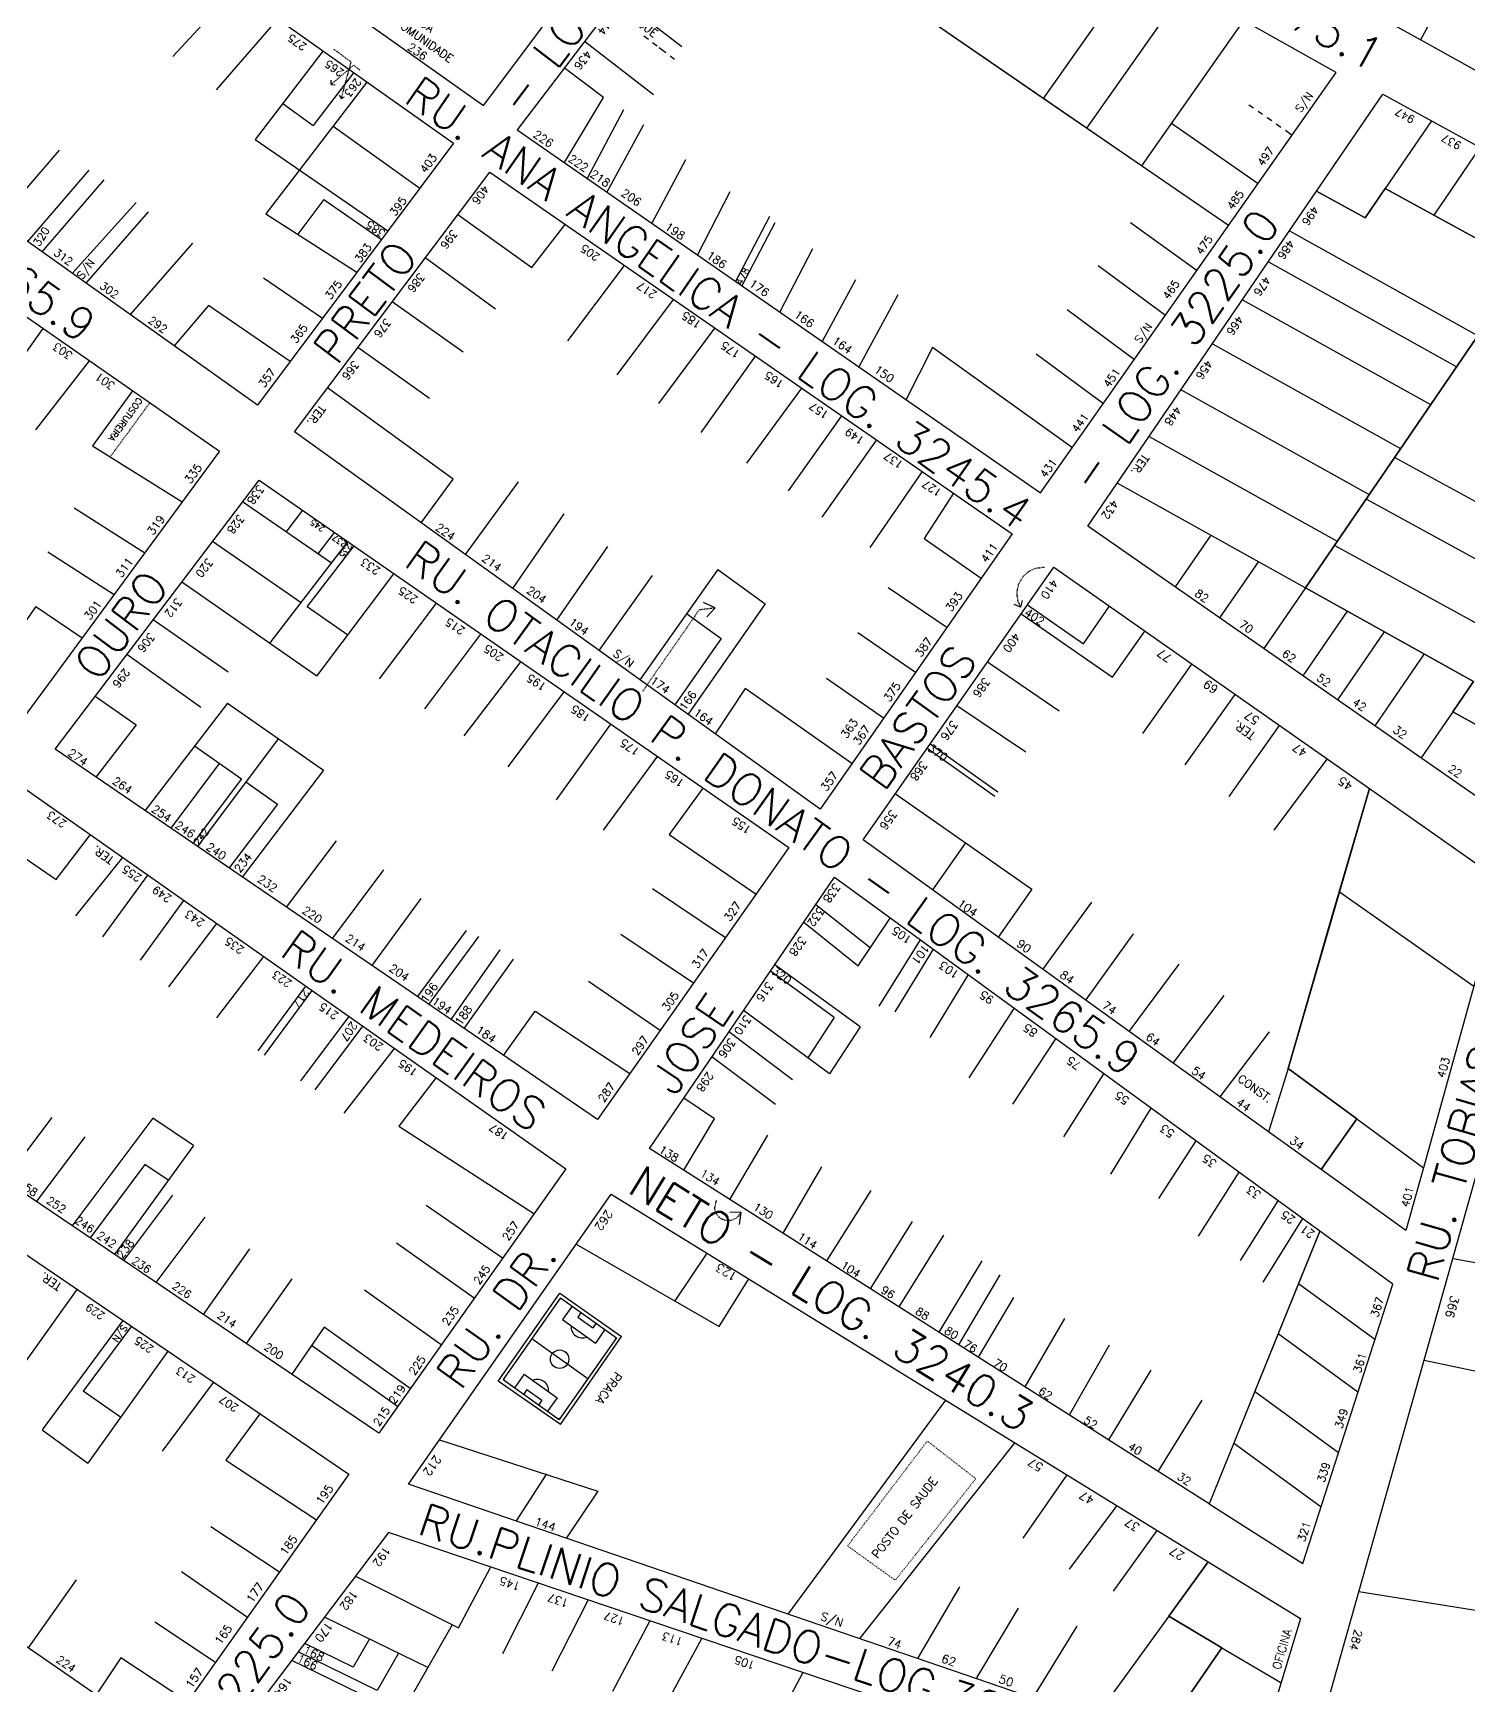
# Model space of a CAD drawing. Extents: x 714896 to 749292, y 8417558 to 8447149.
# Drawn here: x 739407.8 to 739673.9, y 8427266.6 to 8427572.9 of the extents above; entities that cross this region are included whole.
import ezdxf

# ---------------------------------------------------------------- set-up
doc = ezdxf.new("R2010")
doc.units = 0
doc.header["$MEASUREMENT"] = 0
doc.linetypes.add('ACAD_ISO03W100', pattern=[30, 12, -18])
for name, color, linetype in [('LOTE', 7, 'CONTINUOUS'), ('NUM-PORTA', 7, 'CONTINUOUS'), ('QUADRA', 6, 'CONTINUOUS'), ('TEXTO', 7, 'CONTINUOUS'), ('TEXTODERUA', 3, 'CONTINUOUS')]:
    doc.layers.add(name, color=color, linetype=linetype)
doc.styles.add('ROMANS', font='ROMANS.SHX', dxfattribs={"height": 1.5})

msp = doc.modelspace()

# ---------------------------------------------------------------- hatches: boundary and pattern name
at = {"layer": 'LOTE'}
for points in [[(739509.63, 8427333.14, 1), (739509.61, 8427333.08, 1)], [(739501.42, 8427321.41, 1), (739501.4, 8427321.34, 1)]]:
    msp.add_hatch(color=7, dxfattribs=at).paths.add_polyline_path(points)

# ---------------------------------------------------------------- linework, layer by layer
at = {"layer": 'LOTE', "color": 7}
for p, q in [((739433.72, 8427568.61, 534.44), (739445.32, 8427581.1, 534.51)), ((739670.88, 8427582.54, 523.7), (739664.96, 8427571.65, 523.76)), ((739528.07, 8427570.37, 529.4), (739516.21, 8427579.53, 528.34)), ((739441.84, 8427562.41, 534.44), (739453.23, 8427575.51, 534.51)), ((739522.82, 8427561.46, 529.59), (739510.01, 8427571.39, 528.34)), ((739521.05, 8427572.45, 529.1), (739521.86, 8427571.82, 529.16)), ((739461.57, 8427569.6, 534.51), (739449.02, 8427553.22, 534.38)), ((739522.66, 8427571.2, 529.21), (739523.47, 8427570.57, 529.26)), ((739523.89, 8427570.24, 529.29), (739525.08, 8427569.32, 529.36)), ((739525.88, 8427568.7, 529.4), (739526.69, 8427568.07, 529.44)), ((739467.25, 8427565.58, 534.51), (739459.77, 8427555.83, 534.47)), ((739513.55, 8427561.01, 529.42), (739506.25, 8427566.46, 528.34)), ((739469.7, 8427563.85, 534.51), (739451, 8427539.46, 534.4)), ((739454.12, 8427559.86, 534.48), (739459.77, 8427555.83, 534.47)), ((739506.31, 8427548.92, 530.94), (739513.55, 8427561.01, 529.42)), ((739633.15, 8427559.66, 529.52), (739634, 8427559.07, 529.44)), ((739517.27, 8427558.68, 529.65), (739510.54, 8427545.98, 530.94)), ((739618.78, 8427556.23, 529.75), (739634.84, 8427545.04, 528.28)), ((739634.84, 8427558.48, 529.36), (739635.68, 8427557.89, 529.27)), ((739636.53, 8427557.3, 529.16), (739637.37, 8427556.71, 529.05)), ((739638.21, 8427556.11, 528.92), (739639.06, 8427555.52, 528.77)), ((739449.02, 8427553.22, 534.38), (739473.6, 8427536.3, 534.38)), ((739463.43, 8427555.67, 534.45), (739479.51, 8427544.19, 534.38)), ((739520.97, 8427555.91, 529.81), (739514.16, 8427543.47, 530.94)), ((739639.9, 8427554.92, 528.59), (739641.16, 8427554.02, 528.28)), ((739412.67, 8427551.23, 534.37), (739401.39, 8427538.16, 534.28)), ((739418.2, 8427547.52, 534.37), (739406.81, 8427534.3, 534.28)), ((739528.74, 8427549.45, 530.05), (739522.48, 8427537.7, 530.94)), ((739420.96, 8427545.75, 534.37), (739409.47, 8427532.4, 534.28)), ((739426.95, 8427541.55, 534.37), (739415.11, 8427528.39, 534.28)), ((739461.7, 8427542.07, 534.38), (739472.41, 8427534.7, 534.38)), ((739536.99, 8427543.53, 530.16), (739530.94, 8427531.83, 530.94)), ((739429.19, 8427539.82, 534.37), (739417.65, 8427526.58, 534.28)), ((739451, 8427539.46, 534.4), (739467.85, 8427528.61, 534.38)), ((739486.56, 8427539.3, 531.88), (739500.29, 8427529.5, 532.45)), ((739544.29, 8427538.92, 530.2), (739538.04, 8427526.91, 530.94)), ((739545.29, 8427537.79, 530.23), (739539.18, 8427526.11, 530.94)), ((739611.21, 8427537.85, 529.27), (739623.53, 8427528.95, 528.28)), ((739500.29, 8427529.5, 532.45), (739506.46, 8427537.48, 533.07)), ((739437.38, 8427533.99, 534.37), (739425.84, 8427520.75, 534.28)), ((739552.3, 8427532.93, 530.23), (739546.2, 8427521.25, 530.94)), ((739493.51, 8427521.75, 532.2), (739480.52, 8427531.27, 531.88)), ((739506.93, 8427515.88, 532.32), (739517.47, 8427529.86, 533.07)), ((739605.22, 8427529.87, 529.28), (739617.68, 8427520.63, 528.28)), ((739450.56, 8427527.54, 534.38), (739461.47, 8427520.09, 534.38)), ((739560.25, 8427527.21, 530.22), (739554.06, 8427515.8, 530.94)), ((739440.33, 8427522.46, 534.34), (739433.99, 8427514.95, 534.28)), ((739455.47, 8427512.08, 534.38), (739440.33, 8427522.46, 534.34)), ((739487.54, 8427513.78, 532.07), (739474.4, 8427523.13, 531.88)), ((739516.11, 8427509.57, 532.32), (739526.51, 8427523.58, 533.07)), ((739568.09, 8427524.41, 530.12), (739560.85, 8427511.09, 530.94)), ((739599.47, 8427521.69, 529.28), (739611.93, 8427512.45, 528.28)), ((739399.93, 8427504.45, 534.74), (739409.73, 8427518.15, 533.81)), ((739523.81, 8427504.26, 532.32), (739534.21, 8427518.27, 533.07)), ((739468.05, 8427514.69, 531.88), (739481.31, 8427505.24, 531.99)), ((739531.62, 8427498.9, 532.3), (739541.73, 8427513.06, 533.07)), ((739574.53, 8427514.68, 530.18), (739569.62, 8427505.01, 530.94)), ((739600.43, 8427496.09, 528.28), (739574.53, 8427514.68, 530.18)), ((739593.72, 8427513.51, 529.28), (739606.18, 8427504.26, 528.28)), ((739408.36, 8427499.38, 534.78), (739418.29, 8427512.2, 533.81)), ((739485.7, 8427490.26, 531.92), (739462.39, 8427507.17, 531.88)), ((739540.14, 8427493.2, 532.27), (739550.31, 8427507.12, 533.07)), ((739426.3, 8427506.63, 533.81), (739418.86, 8427496.43, 534.74)), ((739547.82, 8427488.1, 532.21), (739557.73, 8427501.99, 533.07)), ((739418.86, 8427496.43, 534.74), (739435.49, 8427486.03, 535.53)), ((739554.07, 8427483.23, 532.12), (739564.19, 8427497.52, 533.07)), ((739562.96, 8427477.61, 531.97), (739572.67, 8427491.65, 533.07)), ((739660.21, 8427494.28), (739696.82, 8427474.2)), ((739479.76, 8427482.17, 531.83), (739485.7, 8427490.26, 531.92)), ((739497.71, 8427489.75, 531.96), (739487.91, 8427476.32, 531.83)), ((739608.8, 8427489.52, 530.99), (739643.61, 8427470.13, 528.19)), ((739463.13, 8427474.7, 531.81), (739446.67, 8427486.06, 531.49)), ((739578.38, 8427487.69, 533.07), (739572.95, 8427479.23, 532.03)), ((739654.94, 8427486.55), (739694.44, 8427464.88)), ((739415.49, 8427484.95, 535.16), (739428.55, 8427476.6, 535.53)), ((739454.74, 8427480.46, 531.76), (739457.81, 8427484.48, 531.48)), ((739506.23, 8427483.85, 531.95), (739496.71, 8427470, 531.83)), ((739460.66, 8427476.4, 531.73), (739463.71, 8427480.38, 531.48)), ((739626.12, 8427479.87, 528.52), (739619.46, 8427470.3, 527.83)), ((739410.56, 8427476.8, 535.38), (739422.88, 8427468.89, 535.53)), ((739457.5, 8427467.36, 532.19), (739441.11, 8427478.72, 531.49)), ((739451.77, 8427459.9, 532.66), (739466.18, 8427478.67, 531.48)), ((739458.65, 8427466.57, 532.19), (739467.33, 8427477.87, 531.48)), ((739514.31, 8427477.79, 531.92), (739504.86, 8427464.15, 531.83)), ((739572.95, 8427479.23, 532.03), (739583.53, 8427471.9, 530.74)), ((739649.07, 8427477.94), (739691.79, 8427454.51)), ((739534.72, 8427473.5, 531.85), (739520.31, 8427453.07, 531.83)), ((739634.9, 8427474.98, 528.58), (739627.67, 8427464.58, 527.83)), ((739460.46, 8427453.75, 532.75), (739435.4, 8427471.19, 531.49)), ((739460.46, 8427453.75, 532.75), (739474.72, 8427472.74, 531.48)), ((739522.55, 8427472.41, 531.89), (739512.69, 8427458.53, 531.83)), ((739566.32, 8427470.15, 531.68), (739577.18, 8427462.81, 530.74)), ((739472.04, 8427453.28, 532.49), (739482.62, 8427467.26, 531.48)), ((739543.53, 8427467.17, 531.73), (739529.21, 8427446.68, 531.83)), ((739408.34, 8427466.65, 535.61), (739397.63, 8427451.43, 536.73)), ((739408.34, 8427466.65, 535.61), (739416.97, 8427460.86, 535.53)), ((739443.98, 8427454.5, 532.73), (739430.09, 8427464.18, 531.49)), ((739466.18, 8427461.35, 532.56), (739458.65, 8427466.57, 532.24)), ((739590.94, 8427465.31, 531.71), (739607.9, 8427453.56, 528.34)), ((739592.09, 8427466.95, 531.71), (739602.47, 8427459.76, 529.65)), ((739602.47, 8427459.76, 529.65), (739607.26, 8427466.67, 527.1)), ((739480.42, 8427447.69, 532.52), (739490.85, 8427461.55, 531.48)), ((739560.71, 8427461.83, 531.54), (739571.35, 8427454.46, 530.74)), ((739607.9, 8427453.56, 528.34), (739613.84, 8427462.11, 527.1)), ((739535.37, 8427460.72, 531.77), (739526.77, 8427448.42, 531.83)), ((739438.92, 8427447.93, 533.09), (739425.24, 8427457.78, 531.49)), ((739487.76, 8427442.66, 532.55), (739498.23, 8427456.43, 531.48)), ((739597.98, 8427447.28, 529.02), (739584.71, 8427456.32, 531.7)), ((739613.49, 8427443.09, 528.16), (739622.58, 8427455.98, 527.1)), ((739554.85, 8427453.38, 531.49), (739565.46, 8427446.01, 530.74)), ((739419.37, 8427450.04, 531.49), (739426.96, 8427444.72, 533.25)), ((739443.87, 8427448.75, 532.03), (739428.54, 8427428.81, 536.15)), ((739443.87, 8427448.75, 534.15), (739461.64, 8427436.3, 532.75)), ((739495.88, 8427436.94, 532.58), (739506.24, 8427450.87, 531.48)), ((739539.78, 8427451.48, 531.71), (739534.25, 8427443.06, 531.83)), ((739559.56, 8427437.56, 530.74), (739539.78, 8427451.48, 531.71)), ((739621.35, 8427437.31, 527.91), (739630.63, 8427450.33, 527.1)), ((739591.81, 8427439.67, 529.15), (739579.05, 8427448.22, 531.69)), ((739426.96, 8427444.72, 533.25), (739419.45, 8427435.01, 536.15)), ((739504.84, 8427430.82, 532.6), (739514.89, 8427444.87, 531.47)), ((739629.5, 8427431.47, 527.73), (739638.8, 8427444.6, 527.1)), ((739437.77, 8427440.82, 534.13), (739446.47, 8427434.73, 534.12)), ((739453.28, 8427442.16, 532.52), (739438.29, 8427422.15, 536.15)), ((739586.04, 8427431.43, 529.01), (739573.54, 8427440.33, 531.68)), ((739586.6, 8427432.26, 529.01), (739574.11, 8427441.16, 531.68)), ((739442.36, 8427437.57, 536.15), (739433.36, 8427425.57, 536.15)), ((739513.52, 8427425.19, 532.6), (739523.54, 8427438.86, 531.47)), ((739637.83, 8427425.19, 527.59), (739647.66, 8427438.39, 527.1)), ((739446.47, 8427434.73, 536.15), (739437.47, 8427422.72, 536.15)), ((739461.64, 8427436.3, 532.75), (739446.62, 8427416.47, 536.15)), ((739447.28, 8427434.15, 534.12), (739453.15, 8427430.05, 534.12)), ((739531.98, 8427433, 531.47), (739525.71, 8427424.39, 532.33)), ((739567.66, 8427431.91, 531.65), (739592.93, 8427414.27, 527.81)), ((739453.15, 8427430.05, 534.12), (739444.17, 8427418.2, 536.15)), ((739400.22, 8427424.23, 531.85), (739412.15, 8427416.06, 532.35)), ((739412.15, 8427416.06, 532.35), (739418.46, 8427424.38, 531.8)), ((739525.71, 8427424.39, 532.33), (739541.82, 8427413.33, 532.62)), ((739463.99, 8427423.24, 534.12), (739454.73, 8427410.94, 536.15)), ((739580.63, 8427422.86, 527.79), (739574.52, 8427414.16, 526.72)), ((739415.75, 8427409.35, 532.56), (739424.47, 8427420.16, 531.8)), ((739420.77, 8427405.41, 532.63), (739429.14, 8427416.87, 531.8)), ((739472.79, 8427417.84, 534.12), (739463.27, 8427405.11, 536.15)), ((739427.74, 8427401.12, 532.66), (739435.81, 8427412.19, 531.8)), ((739479.68, 8427412.52, 534.17), (739470.61, 8427400.1, 536.15)), ((739522.65, 8427414.42, 532.75), (739536.18, 8427405.32, 532.62)), ((739592.93, 8427414.27, 527.81), (739586.69, 8427405.39, 526.72)), ((739649.93, 8427413.76), (739674.85, 8427396.28)), ((739552.91, 8427411.45, 526.45), (739563, 8427403.38, 528.73)), ((739560.75, 8427400.08, 528.73), (739566.65, 8427408.88, 531.34)), ((739604.01, 8427411.88, 527.76), (739594.91, 8427399.38, 526.71)), ((739433.02, 8427396.18, 532.73), (739441.92, 8427407.89, 531.8)), ((739488.1, 8427406.61, 534.15), (739479.05, 8427394.34, 536.15)), ((739516.79, 8427405.92, 533.1), (739530.24, 8427396.88, 532.62)), ((739550.66, 8427408.15, 526.45), (739560.75, 8427400.08, 528.73)), ((739611.73, 8427405.97, 527.59), (739602.85, 8427393.67, 526.71)), ((739490.4, 8427405.51, 534.11), (739481.13, 8427392.92, 536.15)), ((739494.33, 8427403, 534.04), (739485.23, 8427390.14, 536.15)), ((739564.64, 8427392.58, 528.71), (739572.27, 8427404.9, 531.36)), ((739567.6, 8427391.56, 529.09), (739574.7, 8427403.13, 531.36)), ((739441.92, 8427390.4, 532.74), (739450.62, 8427401.78, 531.8)), ((739496.8, 8427401.3, 534.04), (739487.7, 8427388.44, 536.15)), ((739561.12, 8427388.73, 528.65), (739545.28, 8427400.26, 526.45)), ((739620.19, 8427400.37, 527.46), (739610.9, 8427387.89, 526.71)), ((739510.79, 8427397.22, 533.54), (739524.08, 8427388.13, 532.62)), ((739556.3, 8427390.51, 528.09), (739544.49, 8427399.1, 526.45)), ((739574.06, 8427386.76, 529.07), (739581.15, 8427398.33, 531.34)), ((739449.58, 8427384.32, 532.79), (739458.39, 8427396.31, 531.8)), ((739450.73, 8427383.51, 532.79), (739459.54, 8427395.5, 531.8)), ((739628.48, 8427394.56, 527.36), (739619.06, 8427382.03, 526.71)), ((739457.45, 8427378.75, 532.8), (739466.4, 8427390.68, 531.8)), ((739495.04, 8427383.43, 536.15), (739500.88, 8427391.67, 534.39)), ((739500.88, 8427391.67, 534.39), (739518.44, 8427380.12, 532.62)), ((739555.42, 8427380.07, 528), (739539.5, 8427391.78, 526.45)), ((739581.34, 8427379.29, 529.04), (739589.63, 8427392.16, 531.34)), ((739460.11, 8427377.08, 532.79), (739468.96, 8427388.88, 531.8)), ((739548.59, 8427378.95, 527.26), (739536.79, 8427387.81, 526.45)), ((739636.92, 8427387.82, 527.25), (739627.76, 8427375.78, 526.71)), ((739465.5, 8427372.73, 532.81), (739474.85, 8427384.74, 531.8)), ((739589.4, 8427374.39, 529.18), (739597.36, 8427386.54, 531.34)), ((739545.44, 8427374.34, 527.26), (739533.65, 8427383.2, 526.45)), ((739482.52, 8427379.35, 531.8), (739475.64, 8427370.36, 532.6)), ((739598.85, 8427368.34, 529.27), (739606.25, 8427380.07, 531.34)), ((739640.44, 8427381.03), (739636.8, 8427369.28)), ((739534.12, 8427371.72, 526.84), (739528.42, 8427375.53, 526.45)), ((739607.59, 8427361.43, 529.22), (739615.01, 8427373.69, 531.34)), ((739411.32, 8427371.95, 534.62), (739402.57, 8427360.27, 536.89)), ((739430.05, 8427371.85, 533.27), (739415.06, 8427351.84, 536.89)), ((739475.64, 8427370.36, 532.6), (739500.66, 8427354.15, 532.35)), ((739528.43, 8427362.17, 526.45), (739534.12, 8427371.72, 526.84)), ((739653.12, 8427371.7), (739665.48, 8427362.61, 526.71)), ((739417.44, 8427368.37, 534.64), (739408.41, 8427356.33, 536.89)), ((739437.58, 8427366.79, 533.28), (739422.94, 8427346.53, 536.89)), ((739543.95, 8427368.7, 527.13), (739536.92, 8427356.77, 526.45)), ((739616.47, 8427356.91, 529.33), (739623.36, 8427367.61, 531.34)), ((739428.56, 8427363.21, 534.43), (739418.4, 8427349.64, 536.89)), ((739553.92, 8427362.81, 527.27), (739546.79, 8427350.5, 526.45)), ((739623.83, 8427349.98, 529.14), (739631.32, 8427361.82, 531.34)), ((739433.71, 8427357.57, 534.66), (739424.61, 8427345.44, 536.89)), ((739563.11, 8427358.41, 527.4), (739554.9, 8427345.36, 526.45)), ((739480.68, 8427355.7, 532.93), (739494.85, 8427345.95, 532.35)), ((739631.57, 8427345.47, 529.11), (739638.6, 8427356.52, 531.34)), ((739439.68, 8427353.5, 534.66), (739430.58, 8427341.37, 536.89)), ((739570.75, 8427352.7, 527.4), (739562.99, 8427340.22, 526.45)), ((739635.76, 8427341.46, 528.93), (739643.13, 8427353.22, 531.34)), ((739447.97, 8427347.6, 534.63), (739439.35, 8427335.45, 536.89)), ((739475.22, 8427348.75, 533.28), (739489.59, 8427338.51, 532.35)), ((739508.47, 8427348.46, 531.36), (739534.96, 8427333.19, 531.36)), ((739576.56, 8427350.17, 527.48), (739568.26, 8427336.88, 526.45)), ((739526.85, 8427337.99, 531.38), (739532.74, 8427346.83, 531.86)), ((739583.64, 8427345.41, 527.49), (739575.68, 8427332.16, 526.45)), ((739671, 8427345.84, 525.72), (739723.88, 8427336.02, 530.06)), ((739455.81, 8427342.02, 534.53), (739447.34, 8427330.06, 536.89)), ((739534.96, 8427333.19, 531.36), (739540.5, 8427342.05, 531.86)), ((739587.01, 8427342.82, 527.49), (739579.35, 8427329.83, 526.45)), ((739406.6, 8427326.89, 533.61), (739416.04, 8427340.05, 532.37)), ((739469.25, 8427339.99, 533.8), (739483.47, 8427329.86, 532.35)), ((739494.05, 8427323.11), (739505.44, 8427339.42)), ((739505.59, 8427338.53), (739494.96, 8427323.41)), ((739505.44, 8427339.42), (739516.91, 8427331.37)), ((739505.58, 8427338.53), (739515.96, 8427331.1)), ((739589.51, 8427338.6, 527.34), (739582.98, 8427327.53, 526.45)), ((739507.73, 8427336.99), (739505.97, 8427334.49)), ((739509.38, 8427335.79), (739508.8, 8427334.97)), ((739424.47, 8427334.32, 532.37), (739409.56, 8427314.07, 534.15)), ((739426.07, 8427333.26, 532.37), (739417.15, 8427321.2, 533.59)), ((739461.8, 8427333.08, 534.71), (739455.77, 8427324.37, 536.89)), ((739477.72, 8427321.72, 532.35), (739461.8, 8427333.08, 534.71)), ((739505.97, 8427334.49), (739512.06, 8427330.13)), ((739508.8, 8427334.97), (739511.58, 8427332.99)), ((739512.17, 8427333.83), (739511.58, 8427332.99)), ((739513.82, 8427332.63), (739512.06, 8427330.13)), ((739598.97, 8427334.72, 527.48), (739591.61, 8427322.05, 526.45)), ((739475.39, 8427318.36), (739459.47, 8427329.72, 2.36)), ((739500.28, 8427330.98), (739510.66, 8427323.55)), ((739515.96, 8427331.1), (739505.34, 8427315.98)), ((739505.59, 8427315.03), (739516.91, 8427331.37)), ((739607.24, 8427329.74, 527.5), (739599.85, 8427316.81, 526.45)), ((739432.84, 8427328.64, 532.37), (739418.01, 8427307.89, 534.21)), ((739505.47, 8427327.27), (739505.47, 8427327.26)), ((739665.62, 8427326.97, 525.72), (739719.87, 8427315.55, 530.07)), ((739505.59, 8427315.03), (739494.05, 8427323.11)), ((739494.96, 8427323.41), (739505.34, 8427315.98)), ((739498.86, 8427324.38), (739497.1, 8427321.88)), ((739498.86, 8427324.38), (739504.95, 8427320.02)), ((739614.98, 8427325.11, 527.52), (739607.14, 8427312.19, 526.45)), ((739424.07, 8427316.44, 533.64), (739417.15, 8427321.2, 533.59)), ((739431.8, 8427310.09, 533.76), (739441.3, 8427322.86, 532.37)), ((739499.35, 8427321.52), (739498.76, 8427320.69)), ((739499.35, 8427321.52), (739502.12, 8427319.54)), ((739449.84, 8427317.05, 532.37), (739443.55, 8427308.42, 533.54)), ((739502.12, 8427319.54), (739501.54, 8427318.72)), ((739504.95, 8427320.02), (739503.19, 8427317.52)), ((739624.4, 8427319.54, 527.51), (739616.3, 8427306.37, 526.45)), ((739409.56, 8427314.07, 534.15), (739418.01, 8427307.89, 534.21)), ((739505.93, 8427316.82), (739505.93, 8427316.81)), ((739483.17, 8427312.24, 531.36), (739512.53, 8427302.69, 531.17)), ((739589.75, 8427311.7, 531.86), (739561.03, 8427275.48, 531.36)), ((739443.55, 8427308.42, 533.54), (739460.35, 8427297.37, 534.53)), ((739502.97, 8427305.91, 531.2), (739497.39, 8427297.2, 531.36)), ((739591.31, 8427293.98, 530.84), (739599.47, 8427305.72, 531.86)), ((739512.53, 8427302.69, 531.17), (739506.67, 8427294.04, 531.36)), ((739599.91, 8427288.21, 530.69), (739608.72, 8427300.02, 531.86)), ((739440.76, 8427296.12, 534.22), (739453.51, 8427287.72, 534.53)), ((739608.05, 8427284.15, 530.54), (739616.17, 8427295.43, 531.86)), ((739435.33, 8427287.8, 534.6), (739447.58, 8427279.36, 534.53)), ((739467.59, 8427286.94, 528.12), (739486.7, 8427277.34, 530.63)), ((739486.7, 8427277.34, 530.63), (739492.59, 8427288.57, 533.24)), ((739415.83, 8427286.24, 535.32), (739406.94, 8427273.67, 537.22)), ((739494.9, 8427272.58, 530.67), (739501.44, 8427285.59, 533.24)), ((739579.51, 8427284.98, 530.82), (739571.8, 8427271.8, 531.36)), ((739653.54, 8427284.13, 528.24), (739711.7, 8427274.73, 519.36)), ((739504.01, 8427269.4, 530.8), (739510.7, 8427282.47, 533.24)), ((739590.38, 8427281.03, 530.71), (739582.65, 8427268.1, 531.36)), ((739430.38, 8427278.49, 535.06), (739441.65, 8427270.99, 534.53)), ((739480.97, 8427270.03, 530.18), (739461.86, 8427279.36, 528.12)), ((739485.49, 8427277.94, 530.54), (739467.51, 8427246.48, 528.12)), ((739515.28, 8427265.6, 530.9), (739522.13, 8427278.62, 533.24)), ((739601.28, 8427277.66, 530.55), (739593.18, 8427264.5, 531.36)), ((739618.3, 8427279.51, 530.24), (739604.59, 8427260.61, 531.36)), ((739467.19, 8427270.1, 528.76), (739458.18, 8427274.49, 528.12)), ((739470.16, 8427275.3, 529.88), (739467.19, 8427270.1, 529.48)), ((739522.93, 8427259.14, 530.59), (739531.75, 8427275.38, 533.24)), ((739424.11, 8427271.78, 535.76), (739419.52, 8427264.98, 537.22)), ((739436.46, 8427263.67, 534.53), (739424.11, 8427271.78, 535.76)), ((739476.05, 8427261.43, 529.56), (739455.77, 8427271.3, 528.12)), ((739471.62, 8427265.77, 529.16), (739456.97, 8427272.89, 528.12)), ((739475.57, 8427272.67, 529.91), (739471.62, 8427265.77, 529.38)), ((739628.16, 8427273.69, 529.53), (739639.09, 8427267.25, 526)), ((739541.13, 8427251.47, 530.49), (739550.51, 8427269.05, 533.24))]:
    msp.add_line(p, q, dxfattribs=at)
at = {"layer": 'LOTE', "color": 7, "linetype": 'ACAD_ISO03W100', "ltscale": 0.003}
msp.add_line((739422.14, 8427494.39, 534.8), (739429.49, 8427504.41, 533.81), dxfattribs=at)
at = {"layer": 'LOTE', "color": 7, "linetype": 'CONTINUOUS', "flags": 128}
for points in [[(739612.86, 8427586.14), (739595.05, 8427560.83)], [(739621.37, 8427581.35), (739603.07, 8427555.31)], [(739666.96, 8427556.68), (739658.4, 8427544.13)], [(739675.97, 8427551.74), (739667.41, 8427539.19)], [(739629.36, 8427537.24), (739613.22, 8427548.33)], [(739640.67, 8427536.3), (739675.5, 8427516.89)], [(739636.75, 8427530.55), (739671.58, 8427511.14)], [(739631.97, 8427523.52), (739666.8, 8427504.12)], [(739626.38, 8427515.32), (739661.21, 8427495.92)], [(739620.59, 8427506.83), (739655.42, 8427487.43)], [(739614.68, 8427498.16), (739649.51, 8427478.75)], [(739643.61, 8427470.13), (739635.9, 8427458.86)], [(739651.36, 8427465.81), (739643.15, 8427453.82)], [(739658.23, 8427461.99), (739649.58, 8427449.35)], [(739665.61, 8427457.87), (739656.49, 8427444.54)], [(739670.93, 8427447.16), (739665.05, 8427438.58)], [(739656.48, 8427330.78), (739642.32, 8427341.1)], [(739653.35, 8427321.04), (739638.55, 8427331.83)], [(739649.75, 8427309.82), (739634.21, 8427321.15)], [(739646.52, 8427299.75), (739630.32, 8427311.57)]]:
    msp.add_lwpolyline(points, dxfattribs=at)
at = {"layer": 'LOTE', "color": 3, "linetype": 'ACAD_ISO03W100', "ltscale": 0.003}
msp.add_lwpolyline([(739463.54, 8427569.96), (739466.75, 8427567.61), (739464.91, 8427560.82)], dxfattribs=at)
at = {"layer": 'LOTE', "color": 2, "linetype": 'ACAD_ISO03W100', "ltscale": 0.003}
msp.add_lwpolyline([(739468.44, 8427566.07), (739467.28, 8427566.98), (739463.08, 8427563.42)], dxfattribs=at)
at = {"layer": 'LOTE', "color": 2}
for points in [[(739463.08, 8427563.42), (739463.11, 8427564.21)], [(739463.08, 8427563.42), (739463.81, 8427563.33)]]:
    msp.add_lwpolyline(points, dxfattribs=at)
at = {"layer": 'LOTE', "color": 3}
for points in [[(739464.91, 8427560.82), (739464.6, 8427561.41)], [(739464.91, 8427560.82), (739465.54, 8427561.11)]]:
    msp.add_lwpolyline(points, dxfattribs=at)
at = {"layer": 'LOTE', "color": 7, "flags": 128}
for points, elevation in [([(739461.7, 8427542.07), (739456.9, 8427535.66)], 534.38), ([(739534.72, 8427473.5), (739543.53, 8427467.17)], 531.83), ([(739528.95, 8427465.33), (739535.37, 8427460.72)], 531.83), ([(739437.58, 8427366.79), (739430.05, 8427371.85)], 536.89), ([(739432.89, 8427360.31), (739428.56, 8427363.21)], 536.89)]:
    msp.add_lwpolyline(points, dxfattribs=dict(at, elevation=elevation))
at = {"layer": 'LOTE', "color": 3, "linetype": 'ACAD_ISO03W100', "ltscale": 0.003, "flags": 128}
msp.add_lwpolyline([(739590.84, 8427466.55), (739590.34, 8427467.74), (739590.16, 8427469.16), (739590.49, 8427470.85), (739591.3, 8427472.22), (739592.34, 8427473.15), (739593.51, 8427473.73), (739595.26, 8427473.98)], dxfattribs=at)
at = {"layer": 'LOTE', "color": 7, "flags": 128}
for points in [[(739534.24, 8427466.43), (739532.09, 8427467.38)], [(739534.24, 8427466.43), (739532.7, 8427464.74)], [(739538.98, 8427354.4), (739536.93, 8427354.34)], [(739538.98, 8427354.4), (739538.69, 8427352.13)]]:
    msp.add_lwpolyline(points, dxfattribs=at)
at = {"layer": 'LOTE', "color": 3, "flags": 128}
msp.add_lwpolyline([(739591.11, 8427467.76), (739590.84, 8427466.55), (739589.62, 8427467.01)], dxfattribs=at)
at = {"layer": 'LOTE', "color": 7, "linetype": 'ACAD_ISO03W100', "ltscale": 0.006, "flags": 128}
msp.add_lwpolyline([(739520.84, 8427450.99), (739531.32, 8427466.08), (739534.24, 8427466.43)], dxfattribs=at)
at = {"layer": 'LOTE', "color": 7, "linetype": 'CONTINUOUS', "flags": 128}
for points, elevation in [([(739556.3, 8427390.51), (739551.39, 8427383.03)], 528.09), ([(739561.12, 8427388.73), (739555.42, 8427380.07)], 528.09), ([(739547.75, 8427279.9), (739576.98, 8427319.57)], 531.36)]:
    msp.add_lwpolyline(points, dxfattribs=dict(at, elevation=elevation))
at = {"layer": 'LOTE', "color": 7, "linetype": 'ACAD_ISO03W100', "ltscale": 0.003, "flags": 128}
msp.add_lwpolyline([(739538.98, 8427354.4), (739538.54, 8427353.68), (739538.01, 8427353.22), (739537.18, 8427352.88), (739536.21, 8427352.86), (739535.47, 8427353.11), (739534.88, 8427353.55), (739534.41, 8427354.2), (739534.15, 8427355.08), (739534.49, 8427356.61)], dxfattribs=at)
at = {"layer": 'LOTE', "color": 7, "linetype": 'ACAD_ISO03W100', "ltscale": 0.009, "flags": 128}
msp.add_lwpolyline([(739558.78, 8427292.54), (739573.56, 8427311.99), (739582.54, 8427305), (739567.6, 8427286.18), (739558.78, 8427292.54)], dxfattribs=at)
at = {"layer": 'LOTE', "color": 7}
msp.add_circle((739505.42, 8427327.16), 1.71, dxfattribs=at)
for centre, radius, start, end in [((739505.58, 8427338.53), 0.186, 235.1955, 324.405), ((739509.6, 8427333.15), 2.04, 174.4075, 294.4026), ((739509.6, 8427333.15), 2.04, 53.9124, 54.8976), ((739515.96, 8427331.13), 0.185, 142.3131, 232.8042), ((739494.96, 8427323.38), 0.186, 332.3075, 61.517), ((739501.32, 8427321.37), 2.04, 354.4075, 114.4026), ((739501.32, 8427321.37), 2.04, 233.9124, 234.8976), ((739505.34, 8427315.98), 0.185, 54.8961, 144.405)]:
    msp.add_arc(centre, radius, start, end, dxfattribs=at)
at = {"layer": 'QUADRA', "color": 6, "linetype": 'CONTINUOUS'}
for points in [[(739443.45, 8427681.83), (739434.93, 8427686.71), (739394.3, 8427628.31), (739491.31, 8427559.48), (739541.02, 8427625.82), (739515.32, 8427640.57), (739495.52, 8427614.22), (739426.12, 8427656.76), (739443.45, 8427681.83)], [(739354.15, 8427571.78), (739389.31, 8427620.75), (739485.73, 8427552.5), (739449.41, 8427503.97), (739354.15, 8427571.78)], [(739533.97, 8427602.83), (739548.77, 8427622.25), (739612.86, 8427586.14), (739632.16, 8427575.26), (739613.22, 8427548.33), (739595.05, 8427560.83), (739533.97, 8427602.83)], [(739533.97, 8427602.83), (739497.53, 8427555), (739594.54, 8427487.71), (739649.32, 8427565.6), (739632.16, 8427575.26), (739613.22, 8427548.33), (739533.97, 8427602.83)], [(739674.77, 8427452.78), (739643.61, 8427470.13), (739684.46, 8427529.84), (739658.4, 8427544.13), (739654.7, 8427538.71), (739645.69, 8427543.66), (739645.68, 8427543.66), (739657.95, 8427561.64), (739711.64, 8427532.19), (739689.28, 8427444.69), (739687.55, 8427437.9), (739679.88, 8427442.18), (739670.93, 8427447.16)], [(739674.77, 8427452.78), (739670.93, 8427447.16), (739679.88, 8427442.18), (739687.55, 8427437.9), (739687.55, 8427437.9), (739684.75, 8427426.95), (739677.39, 8427430), (739603.32, 8427481.53), (739645.69, 8427543.66), (739654.7, 8427538.71), (739658.4, 8427544.13), (739684.46, 8427529.84), (739643.61, 8427470.13)], [(739712.24, 8427277.43), (739694.95, 8427191.03), (739670.27, 8427069.68), (739603.69, 8427111.22), (739628.24, 8427196.47), (739648.18, 8427265.2), (739670.68, 8427344.93), (739703.68, 8427462.33), (739721.69, 8427526.34), (739756.92, 8427507.19), (739745.4, 8427447.63), (739730.57, 8427370.64)], [(739646.55, 8427362.29), (739636.8, 8427369.28), (739561.69, 8427423.39), (739596.97, 8427473.95), (739655.48, 8427432.9), (739640.44, 8427381.03), (739653.12, 8427371.7), (739646.55, 8427362.29)], [(739680.22, 8427415.55), (739674.85, 8427396.28), (739665.48, 8427362.61), (739662.24, 8427351), (739646.55, 8427362.29), (739653.12, 8427371.7), (739640.44, 8427381.03), (739648.43, 8427408.9), (739655.48, 8427432.9), (739680.22, 8427415.55)], [(739522.06, 8427366.21), (739556.36, 8427416.5), (739646.31, 8427350.92), (739625.76, 8427300.36), (739522.06, 8427366.21)], [(739616.26, 8427256.4), (739477.43, 8427304.02), (739514.98, 8427357.77), (739625.59, 8427289.63), (739618.3, 8427279.51), (739628.16, 8427273.69), (739616.26, 8427256.4)], [(739625.76, 8427300.36), (739643.17, 8427289.31), (739659.82, 8427341.08), (739646.31, 8427350.91), (739625.76, 8427300.36)], [(739625.59, 8427289.63), (739642.71, 8427279.08), (739633.99, 8427250.32), (739616.26, 8427256.4), (739628.16, 8427273.69), (739618.3, 8427279.51), (739625.59, 8427289.63)]]:
    msp.add_lwpolyline(points, close=True, dxfattribs=at)
msp.add_lwpolyline([(739680.41, 8427563.09), (739664.96, 8427571.65), (739657.09, 8427576.01)], dxfattribs=at)
at = {"layer": 'QUADRA', "color": 6}
for points in [[(739346.93, 8427561.83), (739442.42, 8427495.44), (739405.31, 8427445.01), (739390.6, 8427457.32), (739310.35, 8427510.31), (739346.93, 8427561.83)], [(739492.47, 8427547.15), (739589.29, 8427480.14), (739553.67, 8427429.12), (739456.27, 8427499.03), (739492.47, 8427547.15)], [(739449.73, 8427490.09), (739547.9, 8427421.96), (739512.44, 8427371.56), (739411.92, 8427440.2), (739449.73, 8427490.09)], [(739406.56, 8427432.74), (739506.54, 8427362.46), (739471.93, 8427313.46), (739369.32, 8427382.8), (739406.56, 8427432.74)], [(739364.17, 8427375.36), (739466.35, 8427305.84), (739431.52, 8427256.69), (739328.52, 8427327.85), (739364.17, 8427375.36)], [(739628.84, 8427231.45), (739631.68, 8427241.69), (739473.73, 8427295.06), (739473.73, 8427295.06), (739443.58, 8427255.18), (739589.31, 8427202.16), (739607.59, 8427239.18)]]:
    msp.add_lwpolyline(points, close=True, dxfattribs=at)

# ---------------------------------------------------------------- texts
at = {"layer": 'NUM-PORTA', "color": 7, "style": 'ROMANS'}
for s, height, rotation, p in [('444', 1.477, 232.4132, (739514.67, 8427576.32)), ('275', 1.434, 144.4942, (739458.69, 8427570.73)), ('236', 1.493, 324.6395, (739477.07, 8427570.02)), ('436', 1.479, 232.1621, (739510.33, 8427569.88)), ('S/N', 1.465, 54.2303, (739642.79, 8427558.08)), ('947', 1.447, 151.0534, (739664.02, 8427557.37)), ('226', 1.51, 326.4621, (739500.37, 8427553.79)), ('937', 1.446, 151.1606, (739672.64, 8427552.52)), ('403', 1.454, 53.846, (739480.59, 8427546.85)), ('222', 1.514, 325.6684, (739506.89, 8427549.3)), ('497', 1.462, 54.5337, (739635.74, 8427548.11)), ('218', 1.515, 325.5423, (739510.92, 8427546.47)), ('406', 1.459, 233.3766, (739491.32, 8427544.88)), ('206', 1.515, 325.5895, (739516.68, 8427542.94)), ('485', 1.461, 54.6237, (739630.15, 8427540.06)), ('395', 1.455, 53.5874, (739474.98, 8427538.89)), ('496', 1.463, 235.8555, (739645, 8427541.05)), ('385', 1.455, 145.1849, (739473.26, 8427536.16)), ('198', 1.516, 325.3878, (739524.78, 8427536.71)), ('320', 1.446, 58.0266, (739409.01, 8427533.26)), ('396', 1.46, 233.1978, (739485.48, 8427536.63)), ('475', 1.46, 54.676, (739624.39, 8427531.71)), ('312', 1.446, 324.3542, (739411.53, 8427531.93)), ('383', 1.455, 53.5285, (739468.49, 8427530.25)), ('205', 1.458, 145.2366, (739513.03, 8427531.74)), ('186', 1.516, 325.3757, (739532.49, 8427531.4)), ('486', 1.464, 235.8168, (739640.49, 8427534.78)), ('S/N', 1.446, 52.7388, (739416.97, 8427527.18)), ('478', 1.3, 62.0251, (739539.13, 8427526.05)), ('302', 1.446, 324.3495, (739420.06, 8427525.79)), ('375', 1.455, 53.5155, (739463, 8427523.41)), ('386', 1.46, 233.1506, (739479.39, 8427528.6)), ('217', 1.5, 145.2555, (739523.57, 8427524.79)), ('176', 1.516, 325.4058, (739540.39, 8427526.17)), ('465', 1.461, 54.6241, (739618.25, 8427523.42)), ('476', 1.464, 235.8308, (739636.07, 8427527.99)), ('292', 1.446, 324.3495, (739429.05, 8427519.39)), ('376', 1.46, 233.1544, (739473.17, 8427520.2)), ('185', 1.5, 145.2555, (739531.86, 8427519.27)), ('166', 1.516, 325.4069, (739548.73, 8427520.42)), ('S/N', 1.461, 54.6617, (739613.01, 8427515.27)), ('466', 1.464, 235.8227, (739631.04, 8427520.71)), ('365', 1.455, 53.7622, (739456.63, 8427515.3)), ('164', 1.516, 325.4149, (739555.76, 8427515.58)), ('303', 1.475, 145.0652, (739415.33, 8427513.51)), ('175', 1.458, 145.2799, (739539.03, 8427513.75)), ('357', 1.454, 54.5839, (739450.71, 8427507.08)), ('366', 1.461, 233.1626, (739467.23, 8427512.37)), ('165', 1.458, 145.2877, (739547.13, 8427508.2)), ('150', 1.515, 325.4334, (739563.53, 8427510.23)), ('451', 1.461, 54.6617, (739607.26, 8427507.09)), ('456', 1.464, 235.8141, (739625.33, 8427512.52)), ('301', 1.475, 145.0112, (739423.18, 8427507.91)), ('157', 1.458, 145.2949, (739555.45, 8427502.51)), ('441', 1.461, 54.6617, (739601.39, 8427498.75)), ('448', 1.464, 235.8361, (739619.54, 8427503.93)), ('149', 1.459, 145.2994, (739562.04, 8427497.75)), ('137', 1.458, 145.3081, (739569.26, 8427493.26)), ('335', 1.506, 54.0042, (739437.01, 8427489.27)), ('431', 1.471, 53.6301, (739595.47, 8427490.34)), ('338', 1.474, 234.1526, (739449.62, 8427489.34)), ('127', 1.459, 145.3226, (739576.39, 8427488.08)), ('432', 1.466, 236.0726, (739607.86, 8427486.59)), ('319', 1.508, 53.8134, (739430.09, 8427479.74)), ('328', 1.473, 233.2223, (739445.95, 8427483.87)), ('245', 1.1, 145.1944, (739462.02, 8427481.29)), ('237', 1.1, 145.1944, (739466.11, 8427478.44)), ('224', 1.492, 324.3147, (739482.26, 8427481)), ('235', 1.1, 232.2503, (739466.21, 8427478.47, 0.02)), ('411', 1.475, 55.0017, (739584.55, 8427474.63)), ('311', 1.508, 53.7963, (739424.24, 8427471.87)), ('320', 1.473, 233.1203, (739440.14, 8427475.77)), ('233', 1.477, 145.1437, (739472.34, 8427473.59)), ('214', 1.492, 324.3147, (739490.86, 8427475.27)), ('225', 1.477, 145.1347, (739479.3, 8427468.27)), ('204', 1.492, 324.3228, (739499.16, 8427469.35)), ('410', 1.502, 234.9981, (739596.69, 8427471.88, -531.71)), ('301', 1.508, 53.8105, (739418.4, 8427464)), ('312', 1.473, 233.051, (739434.4, 8427468.39)), ('393', 1.476, 55.0213, (739578.03, 8427465.57)), ('82', 1.483, 325.1741, (739622.97, 8427468.75)), ('215', 1.477, 145.1779, (739488.03, 8427462.49)), ('194', 1.493, 324.3305, (739507, 8427463.46)), ('402', 1.502, 326.3245, (739591.4, 8427465.17, -1.28)), ('70', 1.483, 325.1741, (739631.19, 8427463.03)), ('306', 1.473, 233.0271, (739429.38, 8427461.93)), ('400', 1.497, 235.0096, (739589.67, 8427461.97)), ('205', 1.477, 145.1779, (739495.16, 8427457.55)), ('S/N', 1.493, 324.3358, (739515.19, 8427457.62)), ('387', 1.476, 55.0213, (739572.41, 8427457.14)), ('77', 1.565, 144.9233, (739619.05, 8427457.44)), ('62', 1.484, 325.1841, (739639.13, 8427457.59)), ('296', 1.474, 233.1196, (739424.75, 8427455.34)), ('195', 1.477, 145.1856, (739503.1, 8427452.1)), ('174', 1.493, 324.3417, (739522.03, 8427452.61)), ('375', 1.477, 55.033, (739566.56, 8427448.85)), ('386', 1.496, 235.0035, (739584.09, 8427453.63)), ('69', 1.566, 144.9244, (739627.61, 8427451.65)), ('52', 1.484, 325.1841, (739645.58, 8427453.11)), ('166', 1.493, 54.3448, (739528.67, 8427447.24)), ('42', 1.483, 325.1788, (739652.19, 8427448.59)), ('185', 1.477, 145.1819, (739511.29, 8427446.33)), ('164', 1.493, 324.3448, (739530.07, 8427446.71)), ('363', 1.479, 54.8041, (739558.64, 8427442.09)), ('57', 1.565, 144.9043, (739635.25, 8427445.88)), ('367', 1.477, 55.0105, (739560.91, 8427440.84)), ('376', 1.494, 235.0162, (739578.13, 8427445.69)), ('32', 1.483, 325.1721, (739659.68, 8427443.48)), ('274', 1.5, 325.1203, (739414.13, 8427439.2)), ('175', 1.477, 145.183, (739520.4, 8427440.08)), ('370', 1.494, 325.0162, (739573.5, 8427440.05)), ('47', 1.566, 144.9048, (739644.13, 8427439.91)), ('368', 1.495, 235.0019, (739572.48, 8427438.16)), ('22', 1.482, 325.1364, (739669.92, 8427436.26)), ('264', 1.503, 325.4577, (739422.38, 8427433.99)), ('165', 1.477, 145.1678, (739528.69, 8427434.24)), ('357', 1.48, 54.8667, (739554.9, 8427432.29)), ('45', 1.565, 144.8743, (739652.58, 8427433.69)), ('273', 1.467, 144.7316, (739414.18, 8427426.7)), ('254', 1.504, 325.5407, (739429.66, 8427428.77)), ('155', 1.476, 145.0882, (739541.12, 8427425.59)), ('356', 1.496, 234.9774, (739566.84, 8427429.11)), ('246', 1.504, 325.5407, (739434, 8427425.81)), ('242', 1.3, 52.0623, (739438.49, 8427422.29)), ('240', 1.505, 325.5811, (739439.78, 8427421.76)), ('255', 1.467, 144.7941, (739428.08, 8427416.68)), ('234', 1.5, 52.0623, (739446.17, 8427417.2, -536.15)), ('232', 1.505, 325.5993, (739449.27, 8427415.79)), ('338', 1.498, 234.8434, (739556.36, 8427415.55)), ('249', 1.468, 144.815, (739433.68, 8427412.84)), ('327', 1.467, 54.9315, (739536.98, 8427408.18)), ('104', 1.516, 324.2982, (739578.98, 8427411.32)), ('243', 1.468, 144.806, (739439.77, 8427408.35)), ('220', 1.505, 325.6181, (739457.57, 8427410.01)), ('332', 1.498, 234.8434, (739553.43, 8427411.16)), ('105', 1.511, 144.0721, (739570.83, 8427405.21)), ('235', 1.468, 144.821, (739447.12, 8427403.31)), ('214', 1.504, 325.6059, (739465.57, 8427404.82)), ('317', 1.467, 54.9074, (739531.02, 8427399.46)), ('328', 1.496, 235.3945, (739550.04, 8427405.67)), ('101', 1.511, 234.0463, (739572.83, 8427404.2)), ('90', 1.516, 324.2982, (739589.98, 8427403.85)), ('204', 1.504, 325.6083, (739473.68, 8427399.28)), ('320', 1.495, 324.4788, (739544.56, 8427398.77, 526.94)), ('103', 1.511, 144.0463, (739579.6, 8427398.76)), ('223', 1.468, 144.8223, (739455.93, 8427397.12)), ('196', 1.506, 55.0045, (739480.76, 8427393.08)), ('316', 1.495, 235.5588, (739543.92, 8427397.25)), ('84', 1.516, 324.2939, (739597.96, 8427398.08)), ('217', 1.4, 233.3464, (739458.07, 8427395.88)), ('194', 1.505, 325.6247, (739481.57, 8427393.15, 0.05)), ('305', 1.467, 54.9101, (739525.46, 8427391.53)), ('95', 1.511, 144.0277, (739586.03, 8427394.06)), ('215', 1.468, 144.8304, (739464.59, 8427391.17)), ('188', 1.505, 55.6247, (739487.16, 8427388.86, 0.02)), ('310', 1.495, 235.554, (739539.82, 8427391.09, -526.45)), ('74', 1.516, 324.2902, (739605.81, 8427392.41)), ('207', 1.468, 234.913, (739466.88, 8427389.87)), ('184', 1.505, 325.6296, (739489.78, 8427387.83)), ('85', 1.511, 144.0326, (739594.13, 8427387.96)), ('64', 1.516, 324.2861, (739613.88, 8427386.58)), ('203', 1.468, 144.8246, (739472.86, 8427385.36)), ('297', 1.467, 54.9216, (739519.87, 8427383.33)), ('306', 1.495, 235.554, (739536.92, 8427386.83, -526.45)), ('195', 1.468, 144.7966, (739479.28, 8427380.64)), ('75', 1.51, 144.0384, (739602.19, 8427381.89)), ('54', 1.516, 324.2851, (739622.36, 8427380.3)), ('403', 1.493, 74.5501, (739669.41, 8427379.18)), ('287', 1.473, 55.1319, (739513.63, 8427374.65)), ('298', 1.495, 235.4916, (739532.84, 8427380.57)), ('55', 1.51, 144.0302, (739611.1, 8427375.42)), ('44', 1.516, 324.2737, (739630.67, 8427374.46)), ('187', 1.468, 144.6874, (739496.13, 8427368.78)), ('53', 1.51, 144.0274, (739619.5, 8427369.3)), ('138', 1.477, 328.1531, (739523.67, 8427365.62)), ('34', 1.516, 324.2737, (739640.55, 8427367.36)), ('35', 1.51, 144.0177, (739627.32, 8427363.75)), ('258', 1.465, 325.9428, (739404.94, 8427359.31)), ('134', 1.475, 327.788, (739531.29, 8427361.23)), ('252', 1.465, 325.919, (739410.19, 8427356.21)), ('33', 1.51, 144.01, (739635.54, 8427357.94)), ('401', 1.496, 74.793, (739662.75, 8427355.19)), ('262', 1.569, 235.0892, (739514.12, 8427354.98)), ('130', 1.474, 327.6876, (739541.15, 8427355.02)), ('25', 1.51, 144.0182, (739641.87, 8427353.3)), ('246', 1.465, 325.9282, (739415.43, 8427352.54, -536.89)), ('242', 1.465, 325.9282, (739419.53, 8427349.77, -536.89)), ('257', 1.469, 54.9238, (739495.88, 8427348.97)), ('21', 1.509, 144.0274, (739645.49, 8427350.64)), ('238', 1.465, 52.1721, (739424.39, 8427345.67)), ('114', 1.474, 327.633, (739549.33, 8427349.52)), ('236', 1.465, 325.9257, (739425.97, 8427345.08)), ('123', 1.587, 148.3421, (739538.47, 8427342.89)), ('104', 1.473, 327.6092, (739557.36, 8427344.2)), ('245', 1.469, 54.835, (739490.53, 8427340.86)), ('226', 1.465, 325.9208, (739433.46, 8427340.41)), ('96', 1.473, 327.611, (739564.8, 8427339.61)), ('367', 1.461, 72.1189, (739657.05, 8427334.8)), ('366', 1.593, 254.0397, (739670.61, 8427339.05)), ('229', 1.441, 145.6873, (739421.27, 8427335.54)), ('214', 1.465, 325.8996, (739441.8, 8427334.96)), ('235', 1.469, 54.8976, (739484.71, 8427333.24)), ('88', 1.473, 327.6114, (739571.2, 8427335.65)), ('S/N', 1.249, 235.7016, (739424.4, 8427333.68)), ('80', 1.473, 327.6024, (739576.58, 8427332.07)), ('225', 1.441, 145.6863, (739430.33, 8427329.37)), ('200', 1.465, 325.8765, (739450.49, 8427329.11)), ('76', 1.473, 327.5934, (739580.08, 8427329.61)), ('225', 1.469, 54.8999, (739478.55, 8427324.07)), ('70', 1.473, 327.5934, (739585.64, 8427326.07)), ('361', 1.458, 72.1787, (739653.83, 8427324.47)), ('213', 1.442, 145.6538, (739438.02, 8427323.78)), ('207', 1.443, 145.6498, (739446.06, 8427318.45)), ('219', 1.469, 55.1592, (739474.84, 8427318.7)), ('62', 1.473, 327.5954, (739593.98, 8427320.89)), ('215', 1.469, 55.1592, (739471.95, 8427314.6)), ('349', 1.457, 72.1855, (739650.4, 8427314.17)), ('52', 1.473, 327.5926, (739602.36, 8427315.48)), ('40', 1.473, 327.6009, (739610.6, 8427310.62)), ('212', 1.563, 235.0752, (739482.34, 8427309.52)), ('57', 1.586, 148.2937, (739595.18, 8427307.55)), ('339', 1.458, 72.1824, (739647.12, 8427304.2)), ('32', 1.473, 327.6058, (739619.71, 8427305.02)), ('195', 1.504, 54.8218, (739461.36, 8427300.06)), ('47', 1.586, 148.2516, (739604.69, 8427301.44)), ('144', 1.557, 341.124, (739500.61, 8427296.44)), ('37', 1.586, 148.2422, (739613.1, 8427296.43)), ('321', 1.46, 72.1258, (739643.49, 8427293.19)), ('185', 1.507, 54.7375, (739454.71, 8427290.68)), ('192', 1.527, 235.74, (739472.93, 8427292.62)), ('27', 1.585, 148.1572, (739621.41, 8427291.1)), ('145', 1.508, 160.9045, (739498.27, 8427285.63)), ('177', 1.508, 54.7214, (739448.46, 8427281.87)), ('182', 1.531, 233.9252, (739466.89, 8427284.5)), ('137', 1.507, 160.9803, (739507.23, 8427282.53)), ('165', 1.507, 54.7422, (739442.62, 8427274.11)), ('170', 1.532, 233.6152, (739462.3, 8427278.6)), ('127', 1.507, 161.0896, (739517.62, 8427279.18)), ('S/N', 1.557, 341.0689, (739553.6, 8427278.87)), ('113', 1.507, 161.0906, (739528.41, 8427275.4)), ('74', 1.557, 341.0689, (739565.96, 8427274.27)), ('284', 1.507, 253.5954, (739652.8, 8427277.17)), ('224', 1.462, 325.3197, (739412, 8427271.16)), ('166', 1.532, 334.131, (739456.56, 8427271.19, 528.59)), ('168', 1.532, 334.131, (739457.77, 8427272.79, 528.59)), ('105', 1.507, 161.1453, (739541.79, 8427271.01)), ('62', 1.557, 341.0608, (739576.02, 8427271.04)), ('157', 1.507, 54.7463, (739437.24, 8427266.05)), ('50', 1.557, 341.0558, (739586.66, 8427267.27)), ('164', 1.532, 233.7433, (739454.72, 8427268.46))]:
    msp.add_text(s, height=height, rotation=rotation, dxfattribs=at).set_placement(p)
at = {"layer": 'NUM-PORTA', "color": 2, "style": 'ROMANS'}
msp.add_text('265', height=1.434, rotation=144.4555, dxfattribs=at).set_placement((739465.58, 8427565.91))
at = {"layer": 'NUM-PORTA', "color": 3, "style": 'ROMANS'}
msp.add_text('263', height=1.434, rotation=232.0867, dxfattribs=at).set_placement((739467.67, 8427564.75, 534.51))
at = {"layer": 'TEXTO', "style": 'ROMANS'}
for s, height, rotation, p in [('ACOUGUE', 1.477, 322.5139, (739515.59, 8427577.63)), ('COSTUREIRA', 1.18, 234.1146, (739427.26, 8427505.5)), ('TER.', 1.462, 233.2356, (739460.99, 8427504.14)), ('TER.', 1.464, 235.8845, (739613.53, 8427495.03)), ('TER.', 1.557, 144.7992, (739634.53, 8427443.13)), ('TER.', 1.467, 144.7469, (739422.96, 8427420.03)), ('CONST.', 1.516, 324.1771, (739630.91, 8427378.81)), ('TER.', 1.5, 145.6873, (739413.32, 8427340.99)), ('PRACA', 1.566, 234.9476, (739515.79, 8427324.94)), ('POSTO DE SAUDE', 1.5657, 52.2537, (739564.37, 8427290.08, 531.6)), ('OFICINA', 1.535, 73.6388, (739638.93, 8427269.5))]:
    msp.add_text(s, height=height, rotation=rotation, dxfattribs=at).set_placement(p)
at = {"layer": 'TEXTO', "linetype": 'CONTINUOUS', "insert": (739478.39, 8427580.01), "char_height": 1.5, "attachment_point": 1, "rotation": 324.8991, "style": 'ROMANS'}
msp.add_mtext('   CASA\\P    DA\\PCOMUNIDADE', dxfattribs=at)
at = {"layer": 'TEXTODERUA', "style": 'ROMANS'}
for s, rotation, p in [('RU. BENJAMIM V. COSTA - LOG. 3675.1', 331.0395, (739513.64, 8427644.33)), ('RU. OTACILIO P. DONATO - LOG. 3265.9', 324.6245, (739282.65, 8427610.39)), ('- LOG. 3275.6', 52.9564, (739498.28, 8427557.26)), ('RU. ANA ANGELICA - LOG. 3245.4', 325.0011, (739476.27, 8427560.36)), ('- LOG. 3225.0', 55.2173, (739604.25, 8427487.24)), ('PRETO', 53.1264, (739464.15, 8427511.1)), ('RU. TOBIAS BARRETO - LOG. 3220.9', 74.2592, (739668.09, 8427341.04)), ('RU. OTACILIO P. DONATO - LOG. 3265.9', 324.6245, (739476.26, 8427474.39)), ('OURO', 53.1456, (739419.88, 8427452.47)), ('BASTOS ', 54.2106, (739565.47, 8427432.17)), ('RU. MEDEIROS', 324.6245, (739453.31, 8427402.22)), ('JOSE ', 55.9192, (739526.78, 8427375.69)), ('NETO - LOG. 3240.3', 328.4433, (739517.74, 8427358.21)), ('RU. DR.', 54.2106, (739487.06, 8427321.16)), ('RU.PLINIO SALGADO-LOG.3230.6', 341.5776, (739478.78, 8427294.85)), ('RU. DR. JOSE BASTOS - LOG. 3225.0', 54.2106, (739369.28, 8427155.83))]:
    msp.add_text(s, height=6, rotation=rotation, dxfattribs=at).set_placement(p)

doc.saveas('drawing.dxf')
